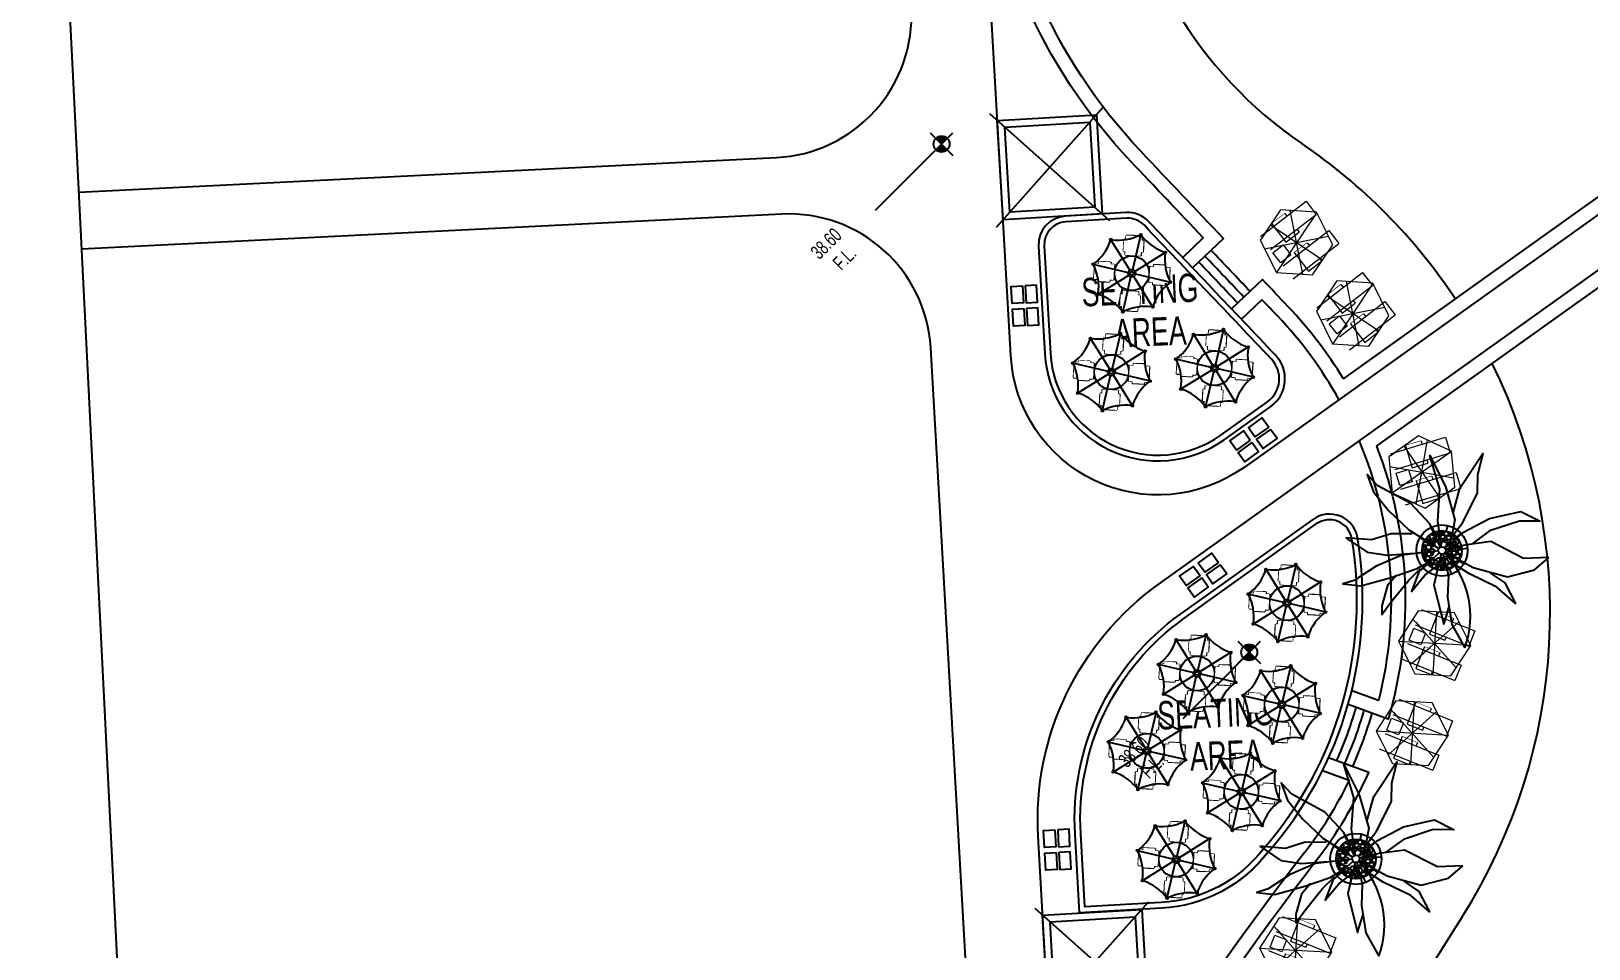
# Model space of a CAD drawing. Extents: x 309418 to 1212698, y 3438380 to 6877191.
# Drawn here: x 606401.6 to 606456.4, y 3438882.4 to 3438914.7 of the extents above; entities that cross this region are included whole.
import ezdxf
from ezdxf.enums import TextEntityAlignment as Align

# ---------------------------------------------------------------- set-up
doc = ezdxf.new("R2010")
doc.units = 0
doc.header["$MEASUREMENT"] = 0
doc.set_wipeout_variables(frame=1)
for name, color, linetype in [('ACTIVITIES KOISKS', 210, 'Continuous'), ('CR-GL$0$CR-SW', 4, 'Continuous'), ('DRAFT LINES', 32, 'Continuous'), ('HW-LS-XR-Base v1$0$LA-DT-STEPPING STONE', 31, 'Continuous'), ('LA-DT-SF-DINNING-TABLE', 205, 'Continuous'), ('LA-GNRL-Design Text', 3, 'Continuous'), ('LA-GNRL-NOTES-Text-03', 240, 'Continuous'), ('LA-HARD-PAVE-HATCH-MARBLE-TYPE (PV - MT-BG-01-AN - RA- ∅ - 01)', 227, 'Continuous'), ('LA-HARD-PAVE-HATCH-WOOD-TYPE( PV - WO-DW-01-∅ - ∅-∅ - 04)', 17, 'Continuous'), ('LA-HARD-PAVE-LINE-01', 30, 'Continuous'), ('LA-PLNT-PALMS', 251, 'Continuous'), ('LA-PLNT-TREE-TRUNK', 52, 'Continuous'), ('LA-RC WALL', 5, 'Continuous'), ('LA-SF-DINNING-TABLE', 205, 'Continuous'), ('LA-STAIRS', 10, 'Continuous')]:
    doc.layers.add(name, color=color, linetype=linetype)
doc.layers.add('HW-LA-SF-LOUNGE CHAIRS', color=215, linetype='Continuous', lineweight=0)
doc.layers.add('L-CON-SF-CABANA', color=215, linetype='Continuous', lineweight=0)
doc.layers.add('LA-GRAD-Spot Levels', color=7, linetype='Continuous', true_color=0xa50029)
doc.styles.add('TXT- (3)', font='gh-general font.shx', dxfattribs={"width": 0.7})
doc.styles.add('TXT- (design)', font='stylu.ttf', dxfattribs={"width": 0.7})

# ---------------------------------------------------------------- blocks, each defined once
blk = doc.blocks.new('PERGOLA')
at = {"layer": 'ACTIVITIES KOISKS'}
for points in [[(-833.591, 8582.916), (-837.591, 8578.916)], [(-837.591, 8582.916), (-833.591, 8578.916)]]:
    blk.add_lwpolyline(points, dxfattribs=at)
for points in [[(-837.341, 8582.666), (-833.841, 8582.666), (-833.841, 8579.166), (-837.341, 8579.166)], [(-837.091, 8582.416), (-834.091, 8582.416), (-834.091, 8579.416), (-837.091, 8579.416)]]:
    blk.add_lwpolyline(points, close=True, dxfattribs=at)
blk = doc.blocks.new('*U27')
for points in [[(0, -0.00113, -0.414214), (-0.00113, 0), (0, 0)], [(0, 0.00113, -0.414214), (0.00113, 0), (0, 0)]]:
    blk.add_hatch(color=256).paths.add_polyline_path(points)
for p, q in [((0, 0.00225), (0, -0.00225)), ((-0.01314, 0), (-0.00113, 0)), ((-0.00225, 0), (0.00225, 0))]:
    blk.add_line(p, q)
blk.add_circle((0, 0), 0.00113)
at = {"layer": 'LA-GNRL-NOTES-Text-03', "style": 'TXT- (3)', "width": 0.7}
blk.add_attdef('LEVEL', text='', height=0.002, dxfattribs=at).set_placement((-0.00713, -0.00038), align=Align.BOTTOM_CENTER)
blk.add_attdef('TYPE', text='', height=0.002, dxfattribs=at).set_placement((-0.00713, -0.00042), align=Align.TOP_CENTER)
blk = doc.blocks.new('Lounge 1')
at = {"lineweight": 13, "extrusion": (0, 0, -1)}
blk.add_line((0.411, 1.439), (0.411, 0.859), dxfattribs=at)
blk.add_wipeout([(0.29, 0.859), (0.29, 0), (-0.29, 0), (-0.29, 0.859), (-0.411, 0.859), (-0.411, 1.439), (-0.29, 1.439), (-0.29, 2.03), (0.29, 2.03), (0.29, 1.439), (0.411, 1.439), (0.411, 0.859)])
at = {"extrusion": (0, 0, -1)}
for p, q in [((-0.29, 2.03), (-0.29, 0)), ((0.29, 2.03), (0.29, 0)), ((0.29, 0), (-0.29, 0))]:
    blk.add_line(p, q, dxfattribs=at)
at = {"lineweight": 13, "extrusion": (0, 0, -1)}
for p, q in [((-0.29, 1.439), (-0.411, 1.439)), ((-0.411, 1.439), (-0.411, 0.859)), ((0.411, 1.439), (0.29, 1.439)), ((-0.29, 0.859), (-0.411, 0.859)), ((0.411, 0.859), (0.29, 0.859))]:
    blk.add_line(p, q, dxfattribs=at)
blk.add_lwpolyline([(0.29, 1.439), (-0.29, 1.439)])
blk = doc.blocks.new('umbrella')
blk.add_lwpolyline([(-0.328, 1.236), (-1.23, 0.331), (-0.897, -0.902), (0.338, -1.231), (1.239, -0.326), (0.907, 0.907)], close=True)
for points in [[(0.329, -1.229), (-0.331, 1.235)], [(1.074, 0.287), (-1.064, -0.282)]]:
    blk.add_lwpolyline(points)
at = {"layer": 'L-CON-SF-CABANA', "extrusion": (0, 0, -1)}
for p, q in [((-0.987, 0.575), (0.996, -0.57)), ((0.575, 0.995), (-0.571, -0.989))]:
    blk.add_line(p, q, dxfattribs=at)
blk = doc.blocks.new('LA-SIDE TABLE-0')
at = {"layer": 'HW-LA-SF-LOUNGE CHAIRS'}
blk.add_lwpolyline([(-0.161, 0.157), (0.161, -0.157), (-0.153, -0.479), (-0.475, -0.166)], close=True, dxfattribs=at)
blk = doc.blocks.new('*U464')
at = {"layer": 'HW-LA-SF-LOUNGE CHAIRS', "rotation": 331.0439287670037}
blk.add_blockref('Lounge 1', (0.011, -1.327), dxfattribs=at)
blk.add_blockref('Lounge 1', (-1.126, -0.697), dxfattribs=at)
at = {"rotation": 15.25420060614196}
blk.add_blockref('LA-SIDE TABLE-0', (0.425, 0.764), dxfattribs=at)
at = {"layer": 'HW-LA-SF-LOUNGE CHAIRS', "rotation": 334.5529220448229}
blk.add_blockref('umbrella', (-0.001, -0.006), dxfattribs=at)
blk = doc.blocks.new('GH-B-LA-HD-FURN-Tree-Pit-140-C2')
blk.add_wipeout([(-0.285, 0.639), (-0.331, 0.617), (-0.371, 0.593), (-0.464, 0.524), (-0.509, 0.48), (-0.547, 0.437), (-0.566, 0.411), (-0.593, 0.373), (-0.614, 0.337), (-0.643, 0.276), (-0.665, 0.22), (-0.683, 0.154), (-0.692, 0.107), (-0.698, 0.047), (-0.7, 0.008), (-0.7, -0.016), (-0.696, -0.075), (-0.684, -0.149), (-0.657, -0.241), (-0.632, -0.301), (-0.605, -0.352), (-0.578, -0.395), (-0.516, -0.473), (-0.43, -0.552), (-0.377, -0.59), (-0.308, -0.629), (-0.192, -0.673), (-0.137, -0.686), (-0.026, -0.7), (0.028, -0.699), (0.16, -0.681), (0.232, -0.66), (0.287, -0.638), (0.411, -0.567), (0.473, -0.516), (0.517, -0.472), (0.565, -0.413), (0.608, -0.346), (0.66, -0.234), (0.679, -0.17), (0.695, -0.08), (0.699, 0.027), (0.674, 0.189), (0.649, 0.262), (0.618, 0.329), (0.576, 0.398), (0.529, 0.458), (0.47, 0.518), (0.414, 0.565), (0.336, 0.614), (0.277, 0.643), (0.234, 0.66), (0.176, 0.677), (0.135, 0.687), (0.1, 0.693), (0.045, 0.699), (0.004, 0.7), (-0.03, 0.699), (-0.071, 0.696), (-0.096, 0.693), (-0.124, 0.689), (-0.195, 0.672)])
at = {"linetype": 'Continuous', "ltscale": 7}
blk.add_circle((0, 0), 0.7, dxfattribs=at)
for centre, radius in [((0, 0), 0.7), ((-0.345, 0.538, 0), 0.0489), ((-0.239, 0.566, 0), 0.0312), ((-0.106, 0.624, 0), 0.0312), ((-0.067, 0.526, 0), 0.0489), ((0.025, 0.561, 0), 0.0312), ((0.247, 0.56, 0), 0.0312), ((0.328, 0.519, 0), 0.0489), ((-0.592, 0.009, 0), 0.0312), ((-0.526, 0.216, 0), 0.0751), ((-0.542, 0.345, 0), 0.0312), ((-0.482, 0.387, 0), 0.0312), ((-0.442, 0.118, 0), 0.0312), ((-0.432, -0.011, 0), 0.0312), ((-0.385, 0.277, 0), 0.0744), ((-0.38, 0.429, 0), 0.0489), ((-0.319, 0.363, 0), 0.0312), ((-0.319, 0.189, 0), 0.0312), ((-0.223, 0.255, 0), 0.0751), ((-0.203, 0.436, 0), 0.0864), ((-0.046, 0.394, 0), 0.0751), ((0.091, 0.494, 0), 0.0489), ((0.075, 0.397, 0), 0.0312), ((0.163, 0.33, 0), 0.0312), ((0.221, 0.245, 0), 0.0744), ((0.226, 0.418, 0), 0.0751), ((0.336, -0.05, 0), 0.0744), ((0.314, 0.186, 0), 0.0312), ((0.342, 0.102, 0), 0.0489), ((0.39, 0.277, 0), 0.0744), ((0.396, 0.429, 0), 0.0489), ((0.498, 0.095, 0), 0.0751), ((0.498, -0.073, 0), 0.0751), ((0.48, 0.346, 0), 0.0312), ((0.553, 0.255, 0), 0.0751), ((0.602, 0.143, 0), 0.0312), ((-0.664, -0.034, 0), 0.0312), ((-0.602, -0.135, 0), 0.0744), ((-0.523, -0.055, 0), 0.0312), ((-0.508, -0.414, 0), 0.0312), ((-0.505, -0.182, 0), 0.0312), ((-0.43, -0.174, 0), 0.0312), ((-0.406, -0.372, 0), 0.0489), ((-0.386, -0.273, 0), 0.0489), ((-0.327, -0.118, 0), 0.0744), ((-0.345, -0.437, 0), 0.0312), ((-0.285, -0.24, 0), 0.0489), ((-0.249, -0.546, 0), 0.0751), ((-0.229, -0.365, 0), 0.0864), ((-0.214, -0.155, 0), 0.0312), ((-0.144, -0.505, 0), 0.0312), ((-0.11, -0.277, 0), 0.0489), ((-0.086, -0.557, 0), 0.0489), ((0.043, -0.574, 0), 0.0751), ((0.028, -0.318, 0), 0.0489), ((0.011, -0.474, 0), 0.0312), ((0.049, -0.404, 0), 0.0312), ((0.112, -0.242, 0), 0.0489), ((0.195, -0.556, 0), 0.0744), ((0.2, -0.382, 0), 0.0751), ((0.184, -0.17, 0), 0.0312), ((0.211, -0.253, 0), 0.0489), ((0.255, -0.157, 0), 0.0312), ((0.274, -0.477, 0), 0.0312), ((0.346, -0.263, 0), 0.0489), ((0.37, -0.372, 0), 0.0489), ((0.384, -0.154, 0), 0.0312), ((0.454, -0.455, 0), 0.0312), ((0.456, -0.261, 0), 0.0312), ((0.521, -0.179, 0), 0.0312), ((-0.175, -0.631, 0), 0.0312), ((0.01, -0.669, 0), 0.0312)]:
    blk.add_circle(centre, radius)
for centre, radius, start, end in [((-0.141, 0.712, 0), 0.0489, 225.1336, 337.319), ((0.053, 0.676, 0), 0.0744, 161.2962, 9.7321), ((0.228, 0.639, 0), 0.0312, 117.3619, 23.3792), ((-0.738, 0.073, 0), 0.0751, 300.57, 48.1319), ((-0.667, 0.152, 0), 0.0312, 228.2509, 106.0031), ((-0.703, 0.259, 0), 0.0489, 338.9516, 340.5973), ((-0.617, 0.292, 0), 0.0312, 212.387, 96.9329), ((-0.532, 0.493, 0), 0.0744, 249.8969, 24.4462), ((0.491, 0.534, 0), 0.0312, 191.312, 263.5273), ((0.572, 0.436, 0), 0.0864, 143.8673, 290.7577), ((0.676, 0.067, 0), 0.0751, 82.3722, 288.9673), ((-0.683, -0.259, 0), 0.0489, 330.5544, 70.9052), ((-0.558, -0.308, 0), 0.0744, 243.0468, 174.7374), ((-0.568, -0.456, 0), 0.0312, 13.6332, 63.9215), ((-0.411, -0.524, 0), 0.0744, 297.5976, 166.1329), ((0.364, -0.524, 0), 0.0744, 340.2974, 269.335), ((0.527, -0.546, 0), 0.0751, 97.2335, 170.6742), ((0.547, -0.365, 0), 0.0864, 29.6959, 262.8687), ((0.661, -0.083, 0), 0.0489, 40.7628, 304.861), ((0.672, -0.262, 0), 0.0489, 95.6985, 221.7485), ((0.664, -0.168, 0), 0.0312, 47.4763, 284.0739), ((0.73, -0.03, 0), 0.0312, 164.2255, 190.993), ((-0.345, -0.612, 0), 0.0312, 335.7961, 145.3358), ((-0.126, -0.734, 0), 0.0751, 29.1719, 131.3472), ((0.145, -0.71, 0), 0.0751, 33.568, 169.5874)]:
    blk.add_arc(centre, radius, start, end)
blk = doc.blocks.new('P200')
blk.add_lwpolyline([(0, -0.1), (0, 0.1)])
blk = doc.blocks.new('COARSE GRAVEL')
blk.add_wipeout([(0.677, 0.593), (0.693, 0.574), (0.693, 0.574), (0.73, 0.527), (0.758, 0.485), (0.793, 0.425), (0.81, 0.393), (0.831, 0.346), (0.85, 0.297), (0.867, 0.242), (0.883, 0.174), (0.894, 0.105), (0.899, 0.041), (0.9, -0.016), (0.898, -0.066), (0.892, -0.123), (0.88, -0.186), (0.867, -0.24), (0.848, -0.301), (0.82, -0.372), (0.79, -0.431), (0.757, -0.487), (0.72, -0.54), (0.681, -0.589), (0.641, -0.632), (0.605, -0.666), (0.579, -0.689), (0.53, -0.728), (0.477, -0.763), (0.444, -0.783), (0.404, -0.804), (0.374, -0.819), (0.305, -0.847), (0.25, -0.865), (0.153, -0.887), (0.088, -0.896), (0.02, -0.9), (-0.062, -0.898), (-0.179, -0.882), (-0.241, -0.867), (-0.295, -0.85), (-0.358, -0.826), (-0.43, -0.791), (-0.464, -0.771), (-0.526, -0.731), (-0.571, -0.696), (-0.616, -0.656), (-0.68, -0.59), (-0.714, -0.548), (-0.748, -0.5), (-0.791, -0.43), (-0.832, -0.343), (-0.866, -0.245), (-0.889, -0.14), (-0.899, -0.041), (-0.897, 0.077), (-0.881, 0.186), (-0.856, 0.277), (-0.839, 0.326), (-0.811, 0.39), (-0.778, 0.452), (-0.742, 0.509), (-0.702, 0.563), (-0.651, 0.621), (-0.592, 0.678), (-0.491, 0.754), (-0.4, 0.806), (-0.329, 0.838), (-0.192, 0.879), (-0.105, 0.894), (0.013, 0.9), (0.085, 0.896), (0.203, 0.877), (0.251, 0.864), (0.353, 0.828), (0.407, 0.803), (0.424, 0.794), (0.47, 0.768), (0.49, 0.755), (0.524, 0.732), (0.558, 0.706), (0.616, 0.656), (0.651, 0.622)])
at = {"rotation": 45.00000000604048}
blk.add_blockref('GH-B-LA-HD-FURN-Tree-Pit-140-C2', (0, 0), dxfattribs=at)
at = {"layer": 'LA-HARD-PAVE-HATCH-WOOD-TYPE( PV - WO-DW-01-∅ - ∅-∅ - 04)'}
blk.add_circle((0, 0), 0.9, dxfattribs=at)
at = {"layer": 'LA-HARD-PAVE-LINE-01'}
blk.add_circle((0, 0), 0.7, dxfattribs=at)
at = {"layer": 'LA-HARD-PAVE-HATCH-WOOD-TYPE( PV - WO-DW-01-∅ - ∅-∅ - 04)'}
for p, rotation in [((-0.24, 0.763), 197.4295865630063), ((0.252, 0.759), 161.6197243753375), ((-0.8, 0.013), 269.0493109383438), ((-0.641, 0.479), 233.239448750675), ((0.649, 0.468), 125.8098621876688), ((-0.656, -0.457), 304.8591731260126), ((0.633, -0.489), 52.28875968901892), ((0.8, -0.027), 88.09862187668766), ((-0.265, -0.755), 340.6690353136814), ((0.227, -0.767), 16.47889750135008)]:
    blk.add_blockref('P200', p, dxfattribs=dict(at, rotation=rotation))
blk = doc.blocks.new('GH-B-LA-PL-PALM')
for p, q in [((-1.517, 2.964), (-2.174, 3.082)), ((-2.174, 3.082), (-1.583, 2.408)), ((-0.725, 2.373), (-1.517, 2.964)), ((-1.583, 2.408), (-1.319, 1.141)), ((-0.226, 1.232), (-0.725, 2.373)), ((-2.808, 1.298), (-2.97, 2.047)), ((-2.97, 2.047), (-2.513, 1.474)), ((-1.933, 0.598), (-2.808, 1.298)), ((-2.513, 1.474), (-1.587, 0.875)), ((-1.319, 1.141), (-0.653, 0.504)), ((-0.022, 0.123), (-0.226, 1.232)), ((-0.955, 0.175), (-1.933, 0.598)), ((-1.587, 0.875), (-0.851, 0.675)), ((-0.955, 0.175), (-0.123, 0.023)), ((-0.653, 0.504), (-0.099, 0.076)), ((-0.585, -0.034), (-1.172, -0.045)), ((0.206, -1.184), (0.662, -1.757)), ((0.662, -1.757), (1.267, -2.163)), ((1.267, -2.163), (1.777, -2.915))]:
    blk.add_line(p, q)
for points in [[(-0.451, 1.808), (-0.499, 2.44), (-0.17, 3.188), (-0.209, 2.316), (0.031, 1.265), (0.106, 0.609)], [(0.075, 0.1), (0.543, 0.728), (1.155, 1.179), (1.809, 1.901), (2.162, 2.778)], [(0.112, 0.054), (1.131, 0.546), (1.977, 1.672), (1.392, 1.44)], [(-0.085, -0.091), (-0.721, -0.772), (-1.64, -1.411), (-2.332, -2.431), (-1.827, -1.319), (-1.132, -0.325), (-0.476, 0.023), (-0.125, 0.006)], [(0.484, -0.064), (1.072, -0.167), (1.803, 0.069), (1.06, 0.076), (0.462, 0.223)], [(-1.27, -0.522), (-2.104, -0.891), (-3.563, -1.025), (-2.852, -0.688), (-2.355, -0.309), (-1.172, -0.045)], [(-0.056, -0.112), (-0.459, -0.92), (-0.598, -1.887), (-0.356, -3.184), (-0.437, -3.729), (-0.092, -3.173), (0.082, -2.348), (0.165, -1.363), (0.015, -0.124)], [(0.089, -0.087), (1.018, -0.999), (1.885, -1.46), (2.766, -1.745), (3.106, -1.976), (2.762, -1.439), (1.868, -0.796), (1.076, -0.298), (0.553, -0.094), (0.123, -0.021)], [(1.682, -0.703), (2.163, -0.713), (2.841, -0.428), (3.079, -0.234), (2.524, -0.261), (1.55, -0.256), (0.968, -0.194)], [(1.777, -2.915), (1.7, -2.02), (1.329, -1.394), (0.682, -0.702)]]:
    blk.add_lwpolyline(points)
blk.add_arc((3.175, -0.24), 3.184, 108.5551, 173.4273)
at = {"layer": 'LA-PLNT-TREE-TRUNK'}
blk.add_circle((0, 0), 0.131, dxfattribs=at)
blk = doc.blocks.new('*U392')
at = {"layer": 'HW-LA-SF-LOUNGE CHAIRS', "rotation": 331.0439287670037}
blk.add_blockref('Lounge 1', (0.011, -1.327), dxfattribs=at)
blk.add_blockref('Lounge 1', (-1.126, -0.697), dxfattribs=at)
at = {"rotation": 15.25420060614196}
blk.add_blockref('LA-SIDE TABLE-0', (0.425, 0.764), dxfattribs=at)
at = {"layer": 'HW-LA-SF-LOUNGE CHAIRS', "rotation": 334.5529220448229}
blk.add_blockref('umbrella', (-0.001, -0.006), dxfattribs=at)
blk = doc.blocks.new('*U393')
at = {"layer": 'HW-LA-SF-LOUNGE CHAIRS', "rotation": 331.0439287670037}
blk.add_blockref('Lounge 1', (0.011, -1.327), dxfattribs=at)
blk.add_blockref('Lounge 1', (-1.126, -0.697), dxfattribs=at)
at = {"rotation": 15.25420060614196}
blk.add_blockref('LA-SIDE TABLE-0', (0.425, 0.764), dxfattribs=at)
at = {"layer": 'HW-LA-SF-LOUNGE CHAIRS', "rotation": 334.5529220448229}
blk.add_blockref('umbrella', (-0.001, -0.006), dxfattribs=at)
blk = doc.blocks.new('*U394')
at = {"layer": 'HW-LA-SF-LOUNGE CHAIRS', "rotation": 9.50181500982496}
blk.add_blockref('Lounge 1', (0.834, -1.032), dxfattribs=at)
blk.add_blockref('Lounge 1', (-0.448, -1.247), dxfattribs=at)
at = {"rotation": 53.71208684896321}
blk.add_blockref('LA-SIDE TABLE-0', (-0.142, 0.863), dxfattribs=at)
at = {"layer": 'HW-LA-SF-LOUNGE CHAIRS', "rotation": 13.01080828764414}
blk.add_blockref('umbrella', (0.003, -0.006), dxfattribs=at)
blk = doc.blocks.new('*U395')
at = {"layer": 'HW-LA-SF-LOUNGE CHAIRS', "rotation": 30.61022499534477}
blk.add_blockref('Lounge 1', (1.15, -0.662), dxfattribs=at)
blk.add_blockref('Lounge 1', (0.031, -1.324), dxfattribs=at)
at = {"rotation": 74.82049683448301}
blk.add_blockref('LA-SIDE TABLE-0', (-0.444, 0.754), dxfattribs=at)
at = {"layer": 'HW-LA-SF-LOUNGE CHAIRS', "rotation": 34.11921827316394}
blk.add_blockref('umbrella', (0.005, -0.004), dxfattribs=at)
blk = doc.blocks.new('*U396')
at = {"layer": 'HW-LA-SF-LOUNGE CHAIRS', "rotation": 30.61022499534477}
blk.add_blockref('Lounge 1', (1.15, -0.662), dxfattribs=at)
blk.add_blockref('Lounge 1', (0.031, -1.324), dxfattribs=at)
at = {"rotation": 74.82049683448301}
blk.add_blockref('LA-SIDE TABLE-0', (-0.444, 0.754), dxfattribs=at)
at = {"layer": 'HW-LA-SF-LOUNGE CHAIRS', "rotation": 34.11921827316394}
blk.add_blockref('umbrella', (0.005, -0.004), dxfattribs=at)
blk = doc.blocks.new('TABLE-2 UP')
at = {"layer": 'LA-DT-SF-DINNING-TABLE', "extrusion": (0, 0, -1)}
for p, q in [((-0.303, 1.315), (-0.8, 1.084)), ((-0.179, 1.21), (-0.241, 1.181)), ((-0.738, 0.95), (-0.8, 0.921)), ((0.95, 0.738), (0.921, 0.8)), ((1.315, 0.303), (1.084, 0.8)), ((1.21, 0.179), (1.181, 0.241)), ((0.303, -1.315), (0.8, -1.084)), ((0.738, -0.95), (0.8, -0.921)), ((0.179, -1.21), (0.241, -1.181))]:
    blk.add_line(p, q, dxfattribs=at)
blk.add_wipeout([(-0.593, -0.142), (-0.605, -0.076), (-0.61, 0), (-0.603, 0.092), (-0.587, 0.167), (-0.557, 0.25), (-0.516, 0.325), (-0.472, 0.386), (-0.421, 0.441), (-0.354, 0.496), (-0.281, 0.542), (-0.186, 0.581), (-0.077, 0.605), (0.002, 0.61), (0.057, 0.607), (0.102, 0.601), (0.102, 0.601), (0.175, 0.584), (0.265, 0.549), (0.345, 0.503), (0.409, 0.453), (0.473, 0.385), (0.514, 0.329), (0.55, 0.264), (0.584, 0.177), (0.601, 0.107), (0.606, 0.071), (0.61, 0.021), (0.609, -0.042), (0.603, -0.089), (0.594, -0.138), (0.58, -0.188), (0.552, -0.26), (0.511, -0.333), (0.472, -0.386), (0.415, -0.447), (0.372, -0.484), (0.302, -0.53), (0.248, -0.557), (0.203, -0.575), (0.167, -0.587), (0.125, -0.597), (0.095, -0.603), (0.015, -0.61), (-0.036, -0.609), (-0.089, -0.603), (-0.141, -0.594), (-0.186, -0.581), (-0.24, -0.561), (-0.286, -0.539), (-0.322, -0.518), (-0.357, -0.495), (-0.402, -0.459), (-0.43, -0.432), (-0.448, -0.414), (-0.487, -0.368), (-0.511, -0.333), (-0.539, -0.286), (-0.555, -0.253), (-0.575, -0.204), (-0.586, -0.169), (-0.59, -0.154)]).dxf.layer = 'LA-DT-SF-DINNING-TABLE'
at = {"layer": 'LA-DT-SF-DINNING-TABLE'}
h = blk.add_hatch(color=256, dxfattribs=at)
h.dxf.hatch_style = 1
h.paths.add_polyline_path([(-0.179, 1.21), (-0.241, 1.181), (-0.067, 0.809), (-0.005, 0.838)])
h.paths.add_polyline_path([(-0.738, 0.95), (-0.8, 0.921), (-0.627, 0.549), (-0.564, 0.578)])
h = blk.add_hatch(color=256, dxfattribs=at)
h.dxf.hatch_style = 1
h.paths.add_polyline_path([(1.21, 0.179), (1.181, 0.241), (0.809, 0.067), (0.838, 0.005)])
h.paths.add_polyline_path([(0.95, 0.738), (0.921, 0.8), (0.549, 0.627), (0.578, 0.564)])
h = blk.add_hatch(color=256, dxfattribs=at)
h.dxf.hatch_style = 1
h.paths.add_polyline_path([(-0.838, -0.005), (-1.21, -0.179), (-1.181, -0.241), (-0.809, -0.067)])
h.paths.add_polyline_path([(-0.549, -0.627), (-0.578, -0.564), (-0.95, -0.738), (-0.921, -0.8)])
h = blk.add_hatch(color=256, dxfattribs=at)
h.dxf.hatch_style = 1
h.paths.add_polyline_path([(0.067, -0.809), (0.005, -0.838), (0.179, -1.21), (0.241, -1.181)])
h.paths.add_polyline_path([(0.627, -0.549), (0.564, -0.578), (0.738, -0.95), (0.8, -0.921)])
for p, q in [((-0.511, 0.462), (-0.303, 1.315)), ((-0.014, 0.693), (-0.8, 1.084)), ((0.693, 0.014), (1.084, 0.8)), ((0.693, 0.014), (1.084, 0.8)), ((0.462, 0.511), (1.315, 0.303)), ((0.462, 0.511), (1.315, 0.303)), ((-0.462, -0.511), (-1.315, -0.303)), ((-0.693, -0.014), (-1.084, -0.8)), ((0.511, -0.462), (0.303, -1.315)), ((0.014, -0.693), (0.8, -1.084))]:
    blk.add_line(p, q, dxfattribs=at)
at = {"layer": 'LA-DT-SF-DINNING-TABLE', "extrusion": (0, 0, -1)}
for p, q in [((-0.303, 1.315), (-0.014, 0.693)), ((-0.179, 1.21), (-0.005, 0.838)), ((-0.8, 1.084), (-0.511, 0.462)), ((-0.8, 0.921), (-0.627, 0.549)), ((-0.564, 0.578), (-0.627, 0.549)), ((-0.014, 0.693), (-0.511, 0.462)), ((-0.005, 0.838), (-0.067, 0.809)), ((1.084, 0.8), (0.462, 0.511)), ((0.921, 0.8), (0.549, 0.627)), ((0.578, 0.564), (0.549, 0.627)), ((0.693, 0.014), (0.462, 0.511)), ((1.315, 0.303), (0.693, 0.014)), ((0.838, 0.005), (0.809, 0.067)), ((1.21, 0.179), (0.838, 0.005)), ((0.014, -0.693), (0.511, -0.462)), ((0.8, -1.084), (0.511, -0.462)), ((0.005, -0.838), (0.067, -0.809)), ((0.179, -1.21), (0.005, -0.838)), ((0.303, -1.315), (0.014, -0.693)), ((0.564, -0.578), (0.627, -0.549)), ((0.8, -0.921), (0.627, -0.549))]:
    blk.add_line(p, q, dxfattribs=at)
at = {"layer": 'LA-DT-SF-DINNING-TABLE', "ltscale": 1.348425, "extrusion": (0, 0, -1)}
for p, q in [((-0.693, 0.855), (-0.196, 1.086)), ((0.855, 0.693), (1.086, 0.196)), ((-0.855, -0.693), (-1.086, -0.196)), ((0.693, -0.855), (0.196, -1.086))]:
    blk.add_line(p, q, dxfattribs=at)
at = {"layer": 'LA-DT-SF-DINNING-TABLE'}
blk.add_lwpolyline([(-1.315, -0.303), (-0.693, -0.014), (-0.462, -0.511), (-1.084, -0.8)], close=True, dxfattribs=at)
at = {"layer": 'LA-DT-SF-DINNING-TABLE', "extrusion": (0, 0, -1)}
blk.add_lwpolyline([(0.809, -0.067), (0.838, -0.005), (1.21, -0.179), (1.181, -0.241)], dxfattribs=at)
at = {"layer": 'LA-DT-SF-DINNING-TABLE'}
blk.add_lwpolyline([(-0.95, -0.738), (-0.921, -0.8), (-0.549, -0.627), (-0.578, -0.564)], dxfattribs=at)
blk.add_circle((0, 0), 0.61, dxfattribs=at)
for points in [[(-0.511, 0.462), (-0.564, 0.578), (-0.627, 0.549), (-0.8, 0.921), (-0.738, 0.95), (-0.8, 1.084), (-0.303, 1.315), (-0.241, 1.181), (-0.179, 1.21), (-0.005, 0.838), (-0.067, 0.809), (-0.014, 0.693)], [(0.462, 0.511), (0.693, 0.014), (0.809, 0.067), (0.838, 0.005), (1.21, 0.179), (1.181, 0.241), (1.315, 0.303), (1.084, 0.8), (0.95, 0.738), (0.921, 0.8), (0.549, 0.627), (0.578, 0.564)], [(-1.315, -0.303), (-1.181, -0.241), (-1.181, -0.241), (-1.21, -0.179), (-0.838, -0.005), (-0.809, -0.067), (-0.693, -0.014), (-0.462, -0.511), (-0.578, -0.564), (-0.549, -0.627), (-0.921, -0.8), (-0.95, -0.738), (-1.084, -0.8)], [(0.014, -0.693), (0.067, -0.809), (0.005, -0.838), (0.179, -1.21), (0.241, -1.181), (0.303, -1.315), (0.8, -1.084), (0.738, -0.95), (0.8, -0.921), (0.627, -0.549), (0.564, -0.578), (0.511, -0.462)]]:
    blk.add_wipeout(points).dxf.layer = 'LA-DT-SF-DINNING-TABLE'
blk = doc.blocks.new('umbrella 1')
for points in [[(-15683, 27796), (-1483, 2629)], [(8565, 30745), (810, 2908)], [(27796, 15683), (2629, 1483)], [(-30745, 8565), (-2908, 810)], [(-27796, -15683), (-2629, -1483)], [(-8565, -30745), (-810, -2908)], [(15683, -27796), (1483, -2629)], [(30745, -8565), (2908, -810)]]:
    blk.add_lwpolyline(points)
for centre, radius in [((-16054, 28453), 755), ((8768, 31472), 755), ((28453, 16054), 755), ((-31472, 8768), 755), ((0, 0), 3018), ((0, 0), 1509), ((31472, -8768), 755), ((-28453, -16054), 755), ((-8768, -31472), 755), ((16054, -28453), 755)]:
    blk.add_circle(centre, radius)
for centre, start, end in [((-54032, 42317), 304.988639, 338.876418), ((-8284, 68129), 259.988639, 293.876418), ((42317, 54032), 214.988639, 248.876418), ((68129, 8284), 169.988639, 203.876418), ((-68129, -8284), 349.988639, 23.876418), ((54032, -42317), 124.988639, 158.876418), ((-42317, -54032), 34.988639, 68.876418), ((8284, -68129), 79.988639, 113.876418)]:
    blk.add_arc(centre, 40429, start, end)
blk = doc.blocks.new('DINNING TABLE')
at = {"layer": 'LA-SF-DINNING-TABLE', "rotation": 149.4985411602698}
blk.add_blockref('TABLE-2 UP', (34.443, -26.754), dxfattribs=at)
at = {"layer": 'LA-SF-DINNING-TABLE', "xscale": 4.273350448801153e-05, "yscale": 4.273350448801153e-05, "zscale": 4.273350448801153e-05}
blk.add_blockref('umbrella 1', (34.443, -26.754), dxfattribs=at)

msp = doc.modelspace()

# ---------------------------------------------------------------- linework, layer by layer
at = {"layer": 'CR-GL$0$CR-SW'}
msp.add_line((606401.55447, 3438942.61319), (606406.60126, 3438841.33886), dxfattribs=at)
at = {"layer": 'DRAFT LINES'}
for p, q in [((606403.22915, 3438909.00736), (606427.80218, 3438910.23192)), ((606440.12508, 3438908.09349), (606437.98206, 3438907.96848)), ((606437.22994, 3438907.12432), (606437.4458, 3438903.33681)), ((606443.44782, 3438900.46046), (606445.08492, 3438901.62939))]:
    msp.add_line(p, q, dxfattribs=at)
for points in [[(606445.68295, 3438824.15681, -0.30358472), (606431.9199, 3438841.90549), (606430.97797, 3438855.32015, -0.14881912), (606433.60683, 3438866.7867, 0.14545462), (606437.248, 3438882.20194), (606437.01236, 3438886.33673, -0.25737894), (606441.26862, 3438895.21818), (606462.96985, 3438910.71348, -0.61719299), (606471.19042, 3438906.37243, 0.02568605), (606472.59294, 3438860.21172, 0.16337551), (606477.47861, 3438848.83483, -0.17919846), (606481.68292, 3438838.15015, -0.00033594), (606481.83716, 3438830.27232, -0.40149233), (606472.27639, 3438819.89944, -0.40149233)], [(606405.22248, 3438869.007), (606428.98925, 3438870.19138, 0.32192503), (606433.55223, 3438873.82643, 0.08322631), (606434.45254, 3438882.04263), (606433.22801, 3438903.52934, 0.41212496), (606427.98725, 3438908.23866), (606403.32869, 3438907.00983)], [(606440.11341, 3438908.29315), (606437.97042, 3438908.16814, 0.41382226), (606437.03027, 3438907.11294), (606437.24612, 3438903.32543, 0.59061039), (606443.56404, 3438900.29769), (606445.20114, 3438901.46662)], [(606445.22848, 3438903.13232, -0.00029905), (606440.75204, 3438907.84543, -0.00029905)], [(606445.37341, 3438903.27014, -0.00029905), (606440.89713, 3438907.98308, -0.00029905)], [(606445.11606, 3438885.78604, -0.21810517), (606441.36138, 3438883.80061), (606438.4684, 3438883.63574), (606438.31025, 3438886.4107, -0.25737894), (606442.02405, 3438894.1602), (606446.69139, 3438897.49282)], [(606444.95744, 3438885.90786, -0.21810517), (606441.35, 3438884.00029), (606438.6567, 3438883.84679), (606438.50993, 3438886.42208, -0.25737894), (606442.14027, 3438893.99743), (606446.80761, 3438897.33005)], [(606445.11221, 3438885.78104, -0.21778096), (606441.36138, 3438883.80061), (606438.4684, 3438883.63574), (606438.31025, 3438886.4107, -0.25737894), (606442.02405, 3438894.1602)]]:
    msp.add_lwpolyline(points, format="xyb", dxfattribs=at)
at = {"layer": 'DRAFT LINES', "color": 4}
for centre, radius, start, end in [((606454.74663, 3438923.11716), 15, 135.591846, 235.733976), ((606435.04037, 3438894.19203), 20, 33.567692, 55.733976)]:
    msp.add_arc(centre, radius, start, end, dxfattribs=at)
at = {"layer": 'DRAFT LINES'}
for centre, radius, start, end in [((606427.55332, 3438915.22572), 5, 272.852889, 3.261763), ((606438.02865, 3438907.16984), 0.8, 93.338319, 183.261763), ((606441.23964, 3438903.55302), 3.8, 183.261763, 305.527923), ((606447.27249, 3438896.67898), 1, 9.323376, 125.527923), ((606447.27249, 3438896.67898), 0.8, 9.323376, 125.529058)]:
    msp.add_arc(centre, radius, start, end, dxfattribs=at)
at = {"layer": 'HW-LS-XR-Base v1$0$LA-DT-STEPPING STONE', "elevation": 0}
for points in [[(606436.46084, 3438905.71111), (606436.49498, 3438905.11208), (606436.09563, 3438905.08932), (606436.06149, 3438905.68835)], [(606436.50636, 3438904.91241), (606436.5405, 3438904.31338), (606436.14115, 3438904.29062), (606436.10701, 3438904.88965)], [(606444.48349, 3438900.27839), (606443.99519, 3438899.92973), (606443.76275, 3438900.25526), (606444.25105, 3438900.60392)], [(606443.36558, 3438895.97822), (606442.87728, 3438895.62956), (606442.64484, 3438895.95509), (606443.13314, 3438896.30375)], [(606442.71451, 3438895.51334), (606442.22621, 3438895.16468), (606441.99378, 3438895.49021), (606442.48207, 3438895.83887)], [(606437.60076, 3438886.55811), (606437.63489, 3438885.95909), (606437.23554, 3438885.93633), (606437.2014, 3438886.53536)], [(606437.64627, 3438885.75941), (606437.68041, 3438885.16038), (606437.28106, 3438885.13762), (606437.24692, 3438885.73665)]]:
    msp.add_lwpolyline(points, close=True, dxfattribs=at)
at = {"layer": 'HW-LS-XR-Base v1$0$LA-DT-STEPPING STONE'}
for points in [[(606436.56068, 3438905.7168), (606436.59482, 3438905.11777), (606436.99417, 3438905.14053), (606436.96003, 3438905.73956)], [(606436.6062, 3438904.9181), (606436.64034, 3438904.31907), (606437.03969, 3438904.34183), (606437.00555, 3438904.94086)], [(606445.19267, 3438900.66189), (606444.70437, 3438900.31323), (606444.93681, 3438899.98769), (606445.42511, 3438900.33635)], [(606444.5416, 3438900.19701), (606444.0533, 3438899.84835), (606444.28574, 3438899.52281), (606444.77404, 3438899.87147)], [(606442.77262, 3438895.43196), (606442.28432, 3438895.0833), (606442.51676, 3438894.75776), (606443.00506, 3438895.10642)], [(606437.70059, 3438886.5638), (606437.73473, 3438885.96478), (606438.13408, 3438885.98754), (606438.09995, 3438886.58656)], [(606437.74611, 3438885.7651), (606437.78025, 3438885.16607), (606438.1796, 3438885.18883), (606438.14546, 3438885.78786)]]:
    msp.add_lwpolyline(points, close=True, dxfattribs=at)
at = {"layer": 'LA-RC WALL'}
for points in [[(606442.4459, 3438906.35102), (606443.53358, 3438907.38408, -0.00019372), (606440.63654, 3438910.43779, -0.17726318), (606435.45631, 3438922.42821), (606435.10955, 3438928.51292, -0.05669903), (606435.64683, 3438938.0379), (606435.15315, 3438938.12005)], [(606442.10157, 3438906.71356), (606442.82679, 3438907.40237, -0.00017071), (606440.27367, 3438910.0938, -0.17726318), (606434.95712, 3438922.39976), (606434.61036, 3438928.48447, -0.05374877), (606435.07212, 3438937.62666), (606435.07108, 3438937.62683)], [(606445.80939, 3438904.98854, -0.00006002), (606444.91092, 3438905.93393), (606443.82324, 3438904.90086)], [(606445.447, 3438904.64405, -0.00003702), (606444.8928, 3438905.22714), (606444.16757, 3438904.53833)], [(606433.79629, 3438867.12234), (606435.10762, 3438866.39404, 0.01389749), (606435.85843, 3438867.8391, -0.05200135), (606446.7948, 3438885.46656)]]:
    msp.add_lwpolyline(points, format="xyb", dxfattribs=at)
at = {"layer": 'LA-STAIRS'}
for points in [[(606444.25835, 3438905.31413, -0.00009203), (606442.88101, 3438906.76428)], [(606444.47587, 3438905.52073, -0.00009203), (606443.09854, 3438906.97088)], [(606444.04083, 3438905.10753, -0.00009202), (606442.66349, 3438906.55768)]]:
    msp.add_lwpolyline(points, format="xyb", dxfattribs=at)

# ---------------------------------------------------------------- block references
at = {"layer": 'ACTIVITIES KOISKS', "rotation": 183.3383190751836}
msp.add_blockref('PERGOLA', (605103.56599, 3447427.58573), dxfattribs=at)
at = {"layer": 'LA-GRAD-Spot Levels'}
ref = msp.add_blockref('*U27', (606433.6117, 3438910.70622), dxfattribs=dict(at, xscale=250.0000000000001, yscale=250.0000000000001, zscale=250.0000000000001, rotation=45))
ref.add_attrib('LEVEL', '38.60', dxfattribs={"layer": 'LA-GNRL-NOTES-Text-03', "height": 0.5, "rotation": 45, "style": 'TXT- (3)', "width": 0.7}).set_placement((606429.82795, 3438906.92248), align=Align.BOTTOM_CENTER)
ref.add_attrib('TYPE', 'F.L.', dxfattribs={"layer": 'LA-GNRL-NOTES-Text-03', "height": 0.5, "rotation": 45, "style": 'TXT- (3)', "width": 0.7}).set_placement((606430.01663, 3438906.86783), align=Align.TOP_CENTER)

# ---------------------------------------------------------------- texts
at = {"layer": 'LA-GNRL-Design Text', "style": 'TXT- (design)', "width": 0.7}
for s, p in [('SEATING', (606438.56522, 3438904.98421, 0)), ('AREA', (606439.70811, 3438903.53993, 0)), ('SEATING', (606441.23308, 3438890.08363)), ('AREA', (606442.37597, 3438888.63935))]:
    msp.add_text(s, height=1, rotation=2.464263, dxfattribs=at).set_placement(p)

# ---------------------------------------------------------------- next in the draw order: block references
at = {"layer": 'HW-LA-SF-LOUNGE CHAIRS', "rotation": 97.11939460951163}
for name, p in [('*U395', (606448.09266, 3438904.73362)), ('*U394', (606450.52204, 3438899.1517)), ('*U464', (606446.07185, 3438882.31607))]:
    msp.add_blockref(name, p, dxfattribs=at)
at = {"layer": 'LA-HARD-PAVE-HATCH-MARBLE-TYPE (PV - MT-BG-01-AN - RA- ∅ - 01)', "rotation": 6.135701135505339}
msp.add_blockref('COARSE GRAVEL', (606448.20072, 3438885.53876), dxfattribs=at)
at = {"layer": 'LA-SF-DINNING-TABLE', "xscale": 1.000100952139864, "yscale": 1.000100952139864, "zscale": 1.000100952139864, "rotation": 2.464263104792884}
msp.add_blockref('DINNING TABLE', (606407.65743, 3438928.06848), dxfattribs=at)

# ---------------------------------------------------------------- next in the draw order: linework, layer by layer
at = {"layer": 'DRAFT LINES'}
for radius in [1, 1.2]:
    msp.add_arc((606444.50382, 3438902.44322), radius, 305.527923, 43.559034, dxfattribs=at)
at = {"layer": 'HW-LS-XR-Base v1$0$LA-DT-STEPPING STONE', "elevation": 0}
msp.add_lwpolyline([(606445.13456, 3438900.74327), (606444.64626, 3438900.39461), (606444.41382, 3438900.72014), (606444.90212, 3438901.0688)], close=True, dxfattribs=at)
at = {"layer": 'LA-RC WALL'}
msp.add_lwpolyline([(606446.39956, 3438885.77281, 0.05138874), (606447.96984, 3438888.29692), (606447.02509, 3438888.642)], format="xyb", dxfattribs=at)
for radius, start in [(15, 31.246951), (14.5, 29.114349)]:
    msp.add_arc((606434.93762, 3438894.6539), radius, start, 43.549069, dxfattribs=at)

# ---------------------------------------------------------------- next in the draw order: block references
at = {"layer": 'HW-LA-SF-LOUNGE CHAIRS', "rotation": 97.11939460951163}
msp.add_blockref('*U396', (606446.11182, 3438907.23672), dxfattribs=at)
at = {"layer": 'LA-HARD-PAVE-HATCH-MARBLE-TYPE (PV - MT-BG-01-AN - RA- ∅ - 01)', "rotation": 6.135701135505339}
msp.add_blockref('COARSE GRAVEL', (606451.23174, 3438896.39644), dxfattribs=at)
at = {"layer": 'LA-PLNT-PALMS', "rotation": 231.1357011280185}
msp.add_blockref('GH-B-LA-PL-PALM', (606448.20072, 3438885.53876), dxfattribs=at)
at = {"layer": 'LA-SF-DINNING-TABLE', "xscale": 1.000100952139864, "yscale": 1.000100952139864, "zscale": 1.000100952139864, "rotation": 2.464263104792884}
msp.add_blockref('DINNING TABLE', (606404.74494, 3438931.40634), dxfattribs=at)

# ---------------------------------------------------------------- next in the draw order: linework, layer by layer
at = {"layer": 'DRAFT LINES'}
for radius, start, end in [(1, 43.490496, 93.338319), (0.8, 43.482295, 93.339358)]:
    msp.add_arc((606440.17165, 3438907.29484), radius, start, end, dxfattribs=at)
at = {"layer": 'LA-RC WALL'}
msp.add_lwpolyline([(606447.76171, 3438902.43482), (606464.71434, 3438914.53948, 0.33718375), (606468.18908, 3438925.76098), (606468.66413, 3438925.92344)], format="xyb", dxfattribs=at)

# ---------------------------------------------------------------- next in the draw order: block references
at = {"layer": 'HW-LA-SF-LOUNGE CHAIRS', "rotation": 97.11939460951163}
msp.add_blockref('*U392', (606450.18239, 3438889.95734), dxfattribs=at)
at = {"layer": 'LA-SF-DINNING-TABLE', "xscale": 1.000100952139864, "yscale": 1.000100952139864, "zscale": 1.000100952139864, "rotation": 2.464263104792884}
for p in [(606404.02699, 3438927.92885), (606407.04538, 3438917.32071)]:
    msp.add_blockref('DINNING TABLE', p, dxfattribs=at)

# ---------------------------------------------------------------- next in the draw order: linework, layer by layer
at = {"layer": 'DRAFT LINES'}
msp.add_lwpolyline([(606466.5729, 3438929.35177, -0.45140774), (606465.00484, 3438914.13253), (606444.26136, 3438899.32109, -0.59061039), (606436.04806, 3438903.25715), (606434.61036, 3438928.48447, -0.1009083), (606437.06222, 3438945.36878, 0.17716116), (606436.96786, 3438963.0371, -0.2319898), (606439.12098, 3438984.52021, -0.58915525), (606456.06908, 3438983.67509, -0.09621344), (606462.04644, 3438961.59027), (606463.94747, 3438935.41005, 0.16982833)], format="xyb", close=True, dxfattribs=at)
at = {"layer": 'LA-STAIRS'}
for radius, start, end in [(14.1, 335.868197, 344.002087), (14.4, 335.953063, 343.917221)]:
    msp.add_arc((606434.93762, 3438894.6539), radius, start, end, dxfattribs=at)

# ---------------------------------------------------------------- next in the draw order: block references
at = {"layer": 'HW-LA-SF-LOUNGE CHAIRS', "rotation": 97.11939460951163}
msp.add_blockref('*U393', (606450.96717, 3438893.12388), dxfattribs=at)
at = {"layer": 'LA-SF-DINNING-TABLE', "xscale": 1.000100952139864, "yscale": 1.000100952139864, "zscale": 1.000100952139864, "rotation": 2.464263104792884}
msp.add_blockref('DINNING TABLE', (606405.27881, 3438914.59299), dxfattribs=at)

# ---------------------------------------------------------------- next in the draw order: linework, layer by layer
at = {"layer": 'DRAFT LINES', "color": 4}
msp.add_arc((606435.04037, 3438894.19203), 20, 327.665381, 26.076822, dxfattribs=at)
at = {"layer": 'LA-RC WALL'}
for points in [[(606448.92533, 3438900.07091), (606463.2604, 3438910.30656, -0.61719299), (606470.69053, 3438906.38292, 0.00645926), (606470.59667, 3438894.74984), (606469.69668, 3438894.74447, 0.00027828), (606469.6994, 3438894.24226), (606471.09489, 3438894.25677)], [(606448.92533, 3438900.07091, -0.16470699), (606449.33893, 3438890.4584), (606447.92648, 3438890.9743)], [(606448.31457, 3438900.24919, -0.16207924), (606448.99909, 3438891.11484), (606448.05434, 3438891.45991)]]:
    msp.add_lwpolyline(points, format="xyb", dxfattribs=at)

# ---------------------------------------------------------------- next in the draw order: block references
at = {"layer": 'LA-PLNT-PALMS', "rotation": 231.1357011280185}
msp.add_blockref('GH-B-LA-PL-PALM', (606451.23174, 3438896.39644), dxfattribs=at)
at = {"layer": 'LA-SF-DINNING-TABLE', "xscale": 1.000100952139864, "yscale": 1.000100952139864, "zscale": 1.000100952139864, "rotation": 2.464263104792884}
msp.add_blockref('DINNING TABLE', (606406.3044, 3438910.76397), dxfattribs=at)

# ---------------------------------------------------------------- next in the draw order: linework, layer by layer
at = {"layer": 'DRAFT LINES', "color": 4}
msp.add_arc((606722.31957, 3438712.33862), 320, 147.6653805, 151.5007085, dxfattribs=at)

# ---------------------------------------------------------------- next in the draw order: block references
at = {"layer": 'ACTIVITIES KOISKS', "rotation": 183.2617626658653}
msp.add_blockref('PERGOLA', (605116.54483, 3447401.3855), dxfattribs=at)
at = {"layer": 'LA-SF-DINNING-TABLE', "xscale": 1.000100952139864, "yscale": 1.000100952139864, "zscale": 1.000100952139864, "rotation": 2.464263104792884}
msp.add_blockref('DINNING TABLE', (606408.60206, 3438913.15033), dxfattribs=at)

# ---------------------------------------------------------------- next in the draw order: linework, layer by layer
at = {"layer": 'LA-RC WALL'}
msp.add_arc((606525.84269, 3438824.21764), 100.5, 142.2302893, 154.1374491, dxfattribs=at)

# ---------------------------------------------------------------- next in the draw order: block references
at = {"layer": 'LA-SF-DINNING-TABLE', "xscale": 1.000100952139864, "yscale": 1.000100952139864, "zscale": 1.000100952139864, "rotation": 2.464263104792884}
msp.add_blockref('DINNING TABLE', (606410.02384, 3438916.22584), dxfattribs=at)

# ---------------------------------------------------------------- next in the draw order: linework, layer by layer
at = {"layer": 'LA-RC WALL'}
msp.add_lwpolyline([(606446.7948, 3438885.46656, 0.06064715), (606448.65276, 3438888.57979), (606447.24031, 3438889.09569)], format="xyb", dxfattribs=at)
at = {"layer": 'LA-STAIRS'}
msp.add_arc((606434.93762, 3438894.6539), 13.8, 335.779632, 344.090652, dxfattribs=at)

# ---------------------------------------------------------------- next in the draw order: block references
at = {"layer": 'LA-SF-DINNING-TABLE', "xscale": 1.000100952139864, "yscale": 1.000100952139864, "zscale": 1.000100952139864, "rotation": 2.464263104792884}
msp.add_blockref('DINNING TABLE', (606410.20738, 3438919.79702), dxfattribs=at)

# ---------------------------------------------------------------- next in the draw order: linework, layer by layer
at = {"layer": 'DRAFT LINES'}
for radius, start in [(13.3, 318.883121), (13.5, 318.909584)]:
    msp.add_arc((606434.93762, 3438894.6539), radius, start, 9.323376, dxfattribs=at)
at = {"layer": 'HW-LS-XR-Base v1$0$LA-DT-STEPPING STONE'}
msp.add_lwpolyline([(606443.42369, 3438895.89684), (606442.93539, 3438895.54818), (606443.16783, 3438895.22264), (606443.65613, 3438895.5713)], close=True, dxfattribs=at)

# ---------------------------------------------------------------- next in the draw order: block references
at = {"layer": 'LA-GRAD-Spot Levels'}
ref = msp.add_blockref('*U27', (606444.4451, 3438892.81008), dxfattribs=dict(at, xscale=250.0000000000001, yscale=250.0000000000001, zscale=250.0000000000001, rotation=45))
ref.add_attrib('LEVEL', '38.60', dxfattribs={"layer": 'LA-GNRL-NOTES-Text-03', "height": 0.5, "rotation": 45, "style": 'TXT- (3)', "width": 0.7}).set_placement((606440.66136, 3438889.02634), align=Align.BOTTOM_CENTER)
ref.add_attrib('TYPE', 'F.L.', dxfattribs={"layer": 'LA-GNRL-NOTES-Text-03', "height": 0.5, "rotation": 45, "style": 'TXT- (3)', "width": 0.7}).set_placement((606440.85003, 3438888.97168), align=Align.TOP_CENTER)

doc.saveas('drawing.dxf')
